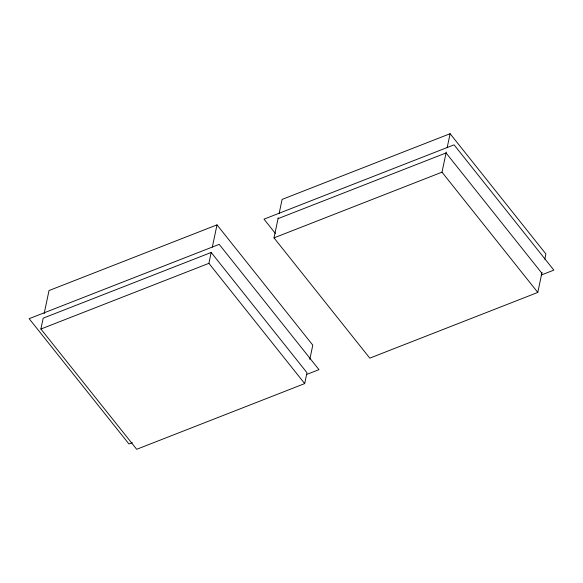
<?xml version="1.0" encoding="UTF-8"?>
<svg xmlns="http://www.w3.org/2000/svg" width="583" height="583" viewBox="0 0 583 583"><rect width="100%" height="100%" fill="white"/><g stroke="black" fill="none" stroke-linecap="round" stroke-linejoin="round"><path stroke-width="0.87" d="M40.897 329.031L43.193 318.158L211.192 252.461L306.979 372.726L304.69 383.592L136.692 449.296L40.897 329.031L208.903 263.334L211.192 252.461M44.133 313.705L49.008 290.56L217.007 224.863L312.794 345.129L309.799 359.368M212.321 247.119L217.007 224.863M542.03 272.334L537.788 292.44L369.79 358.137L274.003 237.871L278.237 217.765M279.162 213.393L282.106 199.408L450.105 133.704L545.899 253.969L544.792 259.216M537.788 292.44L442.001 172.174L446.243 152.068M447.161 147.696L450.105 133.704M278.055 218.64L446.053 152.943L541.847 273.201M274.003 237.871L442.001 172.174M541.177 275.081L553.85 270.126L454.062 144.839L264.012 219.164L275.351 233.397M132.319 442.643L128.938 443.962L29.15 318.682L219.201 244.364L318.988 369.644L306.315 374.599M208.903 263.334L304.69 383.592"/></g></svg>
